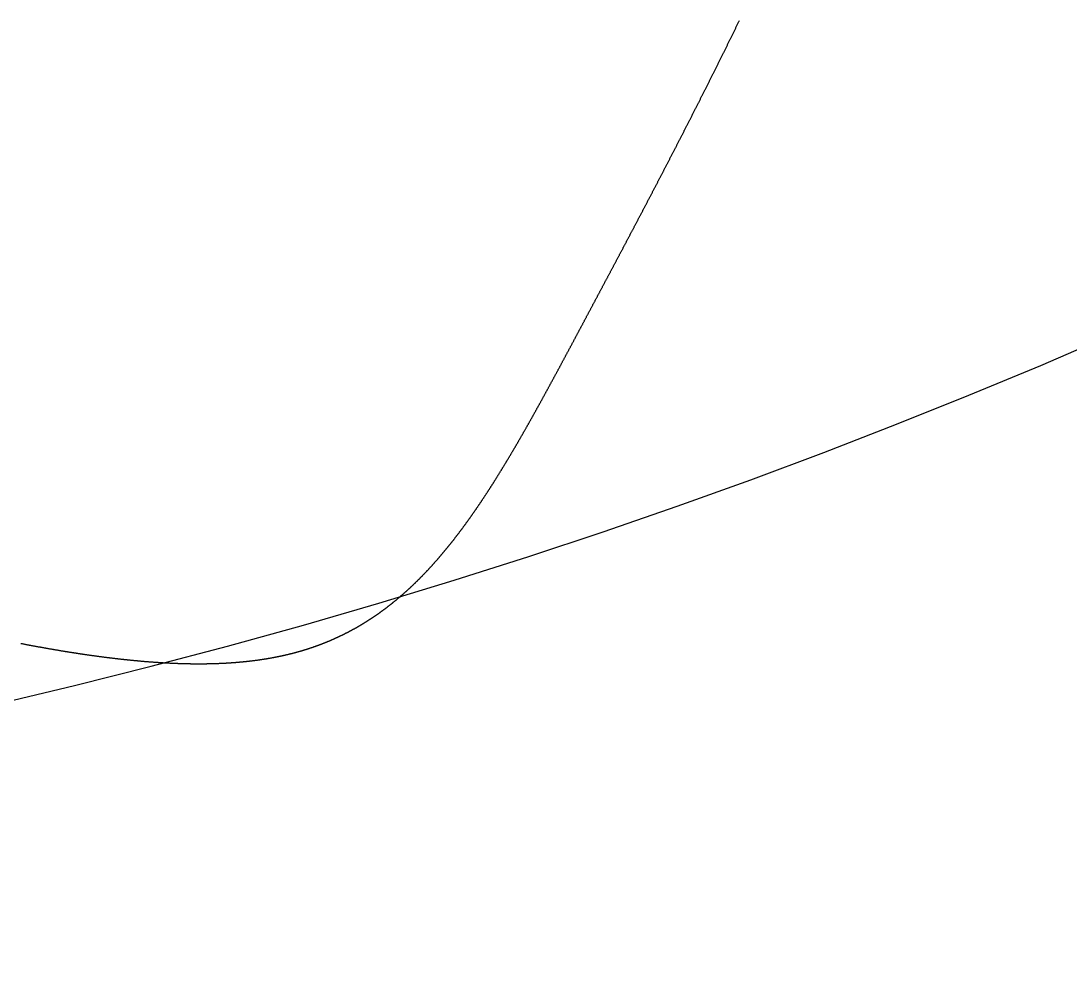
# Model space of a CAD drawing. Header units: millimetres. Extents: x 88 to 97873, y 32 to 55088.
# Drawn here: x 48782.164 to 48784.04, y 4950.647 to 4952.352 of the extents above; entities that cross this region are included whole.
import ezdxf

# ---------------------------------------------------------------- set-up
doc = ezdxf.new("R2010")
doc.units = ezdxf.units.MM
doc.header["$LTSCALE"] = 0.3

# ---------------------------------------------------------------- blocks, each defined once
blk = doc.blocks.new('FICHA_JACK5_FEMEA')
h = blk.add_hatch()
h.set_pattern_fill('ANSI35', color=256, scale=20, angle=43)
h.paths.add_polyline_path([(344.369, 0, 1), (-344.369, 0, 0.330565), (-99.716, -329.616), (-101.074, -328.278), (-102.307, -326.825), (-103.429, -325.305), (-104.47, -323.737), (-105.451, -322.136), (-106.384, -320.52), (-107.269, -318.925), (-108.104, -317.384), (-108.821, -316.043), (-110.225, -313.412), (-111.247, -311.489), (-112.233, -309.624), (-113.2, -307.781), (-114.15, -305.954), (-115.085, -304.134), (-116.009, -302.313), (-116.918, -300.494), (-117.817, -298.665), (-118.704, -296.829), (-119.576, -294.989), (-120.429, -293.148), (-121.262, -291.309), (-122.081, -289.455), (-122.881, -287.589), (-123.662, -285.713), (-124.419, -283.83), (-125.151, -281.94), (-125.852, -280.053), (-126.525, -278.158), (-127.169, -276.254), (-127.786, -274.336), (-128.37, -272.418), (-128.925, -270.494), (-129.452, -268.562), (-129.948, -266.636), (-130.415, -264.715), (-130.856, -262.797), (-131.278, -260.858), (-131.681, -258.895), (-132.063, -256.93), (-132.426, -254.961), (-132.77, -252.99), (-133.099, -251.015), (-133.412, -249.039), (-133.712, -247.062), (-133.998, -245.086), (-134.273, -243.113), (-134.536, -241.144), (-134.79, -239.182), (-135.033, -237.23), (-135.273, -235.25), (-135.515, -233.191), (-135.747, -231.132), (-135.971, -229.063), (-136.18, -227.021), (-136.376, -224.98), (-136.557, -222.947), (-136.721, -220.924), (-136.871, -218.883), (-137.003, -216.827), (-137.115, -214.759), (-137.204, -212.718), (-137.27, -210.706), (-137.312, -208.692), (-137.329, -206.678), (-137.318, -204.633), (-137.276, -202.56), (-137.2, -200.498), (-137.089, -198.449), (-136.94, -196.416), (-136.749, -194.369), (-136.511, -192.314), (-136.226, -190.286), (-135.887, -188.257), (-135.488, -186.234), (-135.033, -184.252), (-134.51, -182.284), (-133.913, -180.339), (-133.238, -178.421), (-132.466, -176.511), (-131.6, -174.647), (-130.634, -172.835), (-129.563, -171.09), (-128.395, -169.441), (-127.128, -167.876), (-125.769, -166.4), (-124.321, -165.009), (-122.809, -163.719), (-121.241, -162.523), (-119.598, -161.399), (-117.908, -160.361), (-116.178, -159.402), (-114.413, -158.517), (-112.618, -157.701), (-110.771, -156.938), (-108.902, -156.238), (-107.017, -155.594), (-105.119, -155.003), (-103.214, -154.461), (-101.273, -153.957), (-99.33, -153.496), (-97.389, -153.074), (-95.422, -152.683), (-93.461, -152.326), (-91.512, -152), (-89.542, -151.697), (-87.555, -151.417), (-85.584, -151.162), (-83.634, -150.929), (-81.672, -150.712), (-79.699, -150.511), (-77.717, -150.323), (-75.728, -150.148), (-73.767, -149.986), (-71.789, -149.833), (-69.776, -149.686), (-67.767, -149.547), (-65.755, -149.417), (-63.739, -149.294), (-61.72, -149.179), (-59.699, -149.071), (-57.675, -148.971), (-55.648, -148.877), (-53.618, -148.789), (-51.586, -148.708), (-49.551, -148.633), (-47.514, -148.564), (-45.475, -148.5), (-43.47, -148.443), (-41.5, -148.392), (-39.527, -148.345), (-37.554, -148.303), (-35.578, -148.265), (-33.601, -148.231), (-31.623, -148.2), (-29.643, -148.173), (-27.662, -148.149), (-25.68, -148.129), (-23.697, -148.111), (-21.713, -148.096), (-19.728, -148.083), (-17.743, -148.073), (-16.695, -148.068), (-16.621, -148.068), (-16.547, -148.068), (-16.474, -148.067), (-16.4, -148.067), (-16.326, -148.067), (-16.253, -148.066), (-16.179, -148.066), (-16.106, -148.066), (-16.032, -148.066), (-15.958, -148.065), (-15.885, -148.065), (-15.811, -148.065), (-15.737, -148.064), (-15.664, -148.064), (-15.59, -148.064), (-15.516, -148.064), (-15.443, -148.063), (-15.369, -148.063), (-15.296, -148.063), (-15.222, -148.062), (-15.148, -148.062), (-15.075, -148.062), (-15.001, -148.062), (-14.927, -148.061), (-14.854, -148.061), (-14.78, -148.061), (-14.706, -148.061), (-14.633, -148.06), (-14.559, -148.06), (-14.485, -148.06), (-14.412, -148.06), (-14.338, -148.059), (-14.264, -148.059), (-14.191, -148.059), (-14.117, -148.059), (-14.043, -148.059), (-13.97, -148.058), (-13.896, -148.058), (-13.822, -148.058), (-13.749, -148.058), (-13.675, -148.057), (-13.601, -148.057), (-13.528, -148.057), (-13.454, -148.057), (-13.38, -148.057), (-13.307, -148.056), (-13.233, -148.056), (-13.159, -148.056), (-13.086, -148.056), (-13.012, -148.056), (-12.938, -148.055), (-12.865, -148.055), (-12.791, -148.055), (-12.717, -148.055), (-12.644, -148.055), (-12.57, -148.054), (-12.496, -148.054), (-12.423, -148.054), (-12.349, -148.054), (-12.275, -148.054), (-12.202, -148.054), (-12.128, -148.053), (-12.054, -148.053), (-11.981, -148.053), (-11.907, -148.053), (-11.833, -148.053), (-11.76, -148.053), (-11.686, -148.052), (-11.612, -148.052), (-11.539, -148.052), (-11.465, -148.052), (-11.391, -148.052), (-11.317, -148.052), (-11.244, -148.051), (-11.17, -148.051), (-11.096, -148.051), (-11.023, -148.051), (-10.949, -148.051), (-10.875, -148.051), (-10.802, -148.051), (-10.728, -148.05), (-10.654, -148.05), (-10.581, -148.05), (-10.507, -148.05), (-10.433, -148.05), (-10.359, -148.05), (-10.286, -148.05), (-10.212, -148.05), (-10.138, -148.049), (-10.065, -148.049), (-9.991, -148.049), (-9.917, -148.049), (-9.844, -148.049), (-9.77, -148.049), (-9.696, -148.049), (-9.622, -148.049), (-9.549, -148.049), (-9.475, -148.048), (-9.401, -148.048), (-9.328, -148.048), (-9.254, -148.048), (-9.18, -148.048), (-9.106, -148.048), (-9.033, -148.048), (-8.959, -148.048), (-8.885, -148.048), (-8.812, -148.047), (-8.738, -148.047), (-8.664, -148.047), (-8.591, -148.047), (-8.517, -148.047), (-8.443, -148.047), (-8.369, -148.047), (-8.296, -148.047), (-8.222, -148.047), (-8.148, -148.047), (-8.075, -148.047), (-8.001, -148.046), (-7.927, -148.046), (-7.853, -148.046), (-7.78, -148.046), (-7.706, -148.046), (-7.632, -148.046), (-7.558, -148.046), (-7.485, -148.046), (-7.411, -148.046), (-7.337, -148.046), (-7.264, -148.046), (-7.19, -148.046), (-7.116, -148.046), (-7.042, -148.046), (-6.969, -148.045), (-6.895, -148.045), (-6.821, -148.045), (-6.748, -148.045), (-6.674, -148.045), (-6.6, -148.045), (-6.526, -148.045), (-6.453, -148.045), (-6.379, -148.045), (-6.305, -148.045), (-6.231, -148.045), (-6.158, -148.045), (-6.084, -148.045), (-6.01, -148.045), (-5.937, -148.045), (-5.863, -148.045), (-5.789, -148.045), (-5.715, -148.045), (-5.642, -148.045), (-5.568, -148.044), (-5.494, -148.044), (-5.42, -148.044), (-5.347, -148.044), (-5.273, -148.044), (-5.199, -148.044), (-5.125, -148.044), (-5.052, -148.044), (-4.978, -148.044), (-4.904, -148.044), (-4.83, -148.044), (-4.757, -148.044), (-4.683, -148.044), (-4.609, -148.044), (-4.536, -148.044), (-4.462, -148.044), (-4.388, -148.044), (-4.314, -148.044), (-4.241, -148.044), (-4.167, -148.044), (-4.093, -148.044), (-4.019, -148.044), (-3.946, -148.044), (-3.872, -148.044), (-3.798, -148.044), (-3.724, -148.044), (-3.651, -148.044), (-3.577, -148.044), (-3.503, -148.044), (-3.429, -148.044), (-3.356, -148.044), (-3.282, -148.044), (-3.208, -148.044), (-3.134, -148.044), (-3.061, -148.044), (-2.987, -148.043), (-2.913, -148.043), (-2.84, -148.043), (-2.766, -148.043), (-2.692, -148.043), (-2.618, -148.043), (-2.545, -148.043), (-2.471, -148.043), (-2.397, -148.043), (-2.323, -148.043), (-2.25, -148.043), (-2.176, -148.043), (-2.102, -148.043), (-2.028, -148.043), (-1.955, -148.043), (-1.881, -148.043), (-1.807, -148.043), (-1.733, -148.043), (-1.66, -148.043), (-1.586, -148.043), (-1.512, -148.043), (-1.438, -148.043), (-1.365, -148.043), (-1.291, -148.043), (-1.217, -148.043), (-1.143, -148.043), (-1.07, -148.043), (-0.996, -148.043), (-0.922, -148.043), (-0.848, -148.043), (-0.775, -148.043), (-0.701, -148.043), (-0.627, -148.043), (-0.553, -148.043), (-0.48, -148.043), (-0.406, -148.043), (-0.332, -148.043), (-0.258, -148.043), (-0.185, -148.043), (-0.111, -148.043), (-0.037, -148.043), (0.037, -148.043), (0.11, -148.043), (0.184, -148.043), (0.258, -148.043), (0.332, -148.043), (0.405, -148.043), (0.479, -148.043), (0.553, -148.043), (0.627, -148.043), (0.7, -148.043), (0.774, -148.043), (0.848, -148.043), (0.922, -148.043), (0.995, -148.043), (1.069, -148.043), (1.143, -148.043), (1.217, -148.043), (1.29, -148.043), (1.364, -148.043), (1.438, -148.043), (1.512, -148.043), (1.585, -148.043), (1.659, -148.043), (1.733, -148.043), (1.807, -148.043), (1.88, -148.043), (1.954, -148.043), (2.028, -148.043), (2.102, -148.043), (2.175, -148.043), (2.249, -148.043), (2.323, -148.043), (2.397, -148.043), (2.47, -148.043), (2.544, -148.043), (2.618, -148.043), (2.692, -148.043), (2.765, -148.043), (2.839, -148.043), (2.913, -148.043), (2.987, -148.043), (3.06, -148.043), (3.134, -148.043), (3.208, -148.043), (3.282, -148.043), (3.355, -148.043), (3.429, -148.043), (3.503, -148.043), (3.577, -148.043), (3.65, -148.043), (3.724, -148.043), (3.798, -148.043), (3.872, -148.043), (3.945, -148.043), (4.019, -148.043), (4.093, -148.043), (4.167, -148.043), (4.24, -148.043), (4.314, -148.043), (4.388, -148.043), (4.462, -148.043), (4.535, -148.043), (4.609, -148.043), (4.683, -148.043), (4.757, -148.043), (4.83, -148.043), (4.904, -148.043), (4.978, -148.043), (5.052, -148.044), (5.125, -148.044), (5.199, -148.044), (5.273, -148.044), (5.346, -148.044), (5.42, -148.044), (5.494, -148.044), (5.568, -148.044), (5.641, -148.044), (5.715, -148.044), (5.789, -148.044), (5.863, -148.044), (5.936, -148.044), (6.01, -148.044), (6.084, -148.044), (6.158, -148.044), (6.231, -148.044), (6.305, -148.044), (6.379, -148.044), (6.453, -148.044), (6.526, -148.044), (6.6, -148.044), (6.674, -148.044), (6.748, -148.044), (6.821, -148.044), (6.895, -148.044), (6.969, -148.044), (7.042, -148.044), (7.116, -148.044), (7.19, -148.044), (7.264, -148.044), (7.337, -148.044), (7.411, -148.044), (7.485, -148.044), (7.559, -148.044), (7.632, -148.045), (7.706, -148.045), (7.78, -148.045), (7.854, -148.045), (7.927, -148.045), (8.001, -148.045), (8.075, -148.045), (8.148, -148.045), (8.222, -148.045), (8.296, -148.045), (8.37, -148.045), (8.443, -148.045), (8.517, -148.045), (8.591, -148.045), (8.665, -148.045), (8.738, -148.045), (8.812, -148.045), (8.886, -148.045), (8.959, -148.045), (9.033, -148.046), (9.107, -148.046), (9.181, -148.046), (9.254, -148.046), (9.328, -148.046), (9.402, -148.046), (9.476, -148.046), (9.549, -148.046), (9.623, -148.046), (9.697, -148.046), (9.77, -148.046), (9.844, -148.046), (9.918, -148.046), (9.992, -148.046), (10.065, -148.047), (10.139, -148.047), (10.213, -148.047), (10.286, -148.047), (10.36, -148.047), (10.434, -148.047), (10.508, -148.047), (10.581, -148.047), (10.655, -148.047), (10.729, -148.047), (10.802, -148.047), (10.876, -148.048), (10.95, -148.048), (11.024, -148.048), (11.097, -148.048), (11.171, -148.048), (11.245, -148.048), (11.318, -148.048), (11.392, -148.048), (11.466, -148.048), (11.54, -148.049), (11.613, -148.049), (11.687, -148.049), (11.761, -148.049), (11.834, -148.049), (11.908, -148.049), (11.982, -148.049), (12.055, -148.049), (12.129, -148.049), (12.203, -148.05), (12.277, -148.05), (12.35, -148.05), (12.424, -148.05), (12.498, -148.05), (12.571, -148.05), (12.645, -148.05), (12.719, -148.05), (12.792, -148.051), (12.866, -148.051), (12.94, -148.051), (13.013, -148.051), (13.087, -148.051), (13.161, -148.051), (13.235, -148.051), (13.308, -148.052), (13.382, -148.052), (13.456, -148.052), (13.529, -148.052), (13.603, -148.052), (13.677, -148.052), (13.75, -148.053), (13.824, -148.053), (13.898, -148.053), (13.971, -148.053), (14.045, -148.053), (14.119, -148.053), (14.192, -148.054), (14.266, -148.054), (14.34, -148.054), (14.414, -148.054), (14.487, -148.054), (14.561, -148.054), (14.635, -148.055), (14.708, -148.055), (14.782, -148.055), (14.856, -148.055), (14.929, -148.055), (15.003, -148.056), (15.077, -148.056), (15.15, -148.056), (15.224, -148.056), (15.298, -148.056), (15.371, -148.057), (15.445, -148.057), (15.519, -148.057), (15.592, -148.057), (15.666, -148.057), (15.74, -148.058), (15.813, -148.058), (15.887, -148.058), (15.961, -148.058), (16.034, -148.059), (16.108, -148.059), (16.182, -148.059), (16.255, -148.059), (16.329, -148.059), (16.403, -148.06), (16.476, -148.06), (16.55, -148.06), (16.623, -148.06), (16.697, -148.061), (16.771, -148.061), (16.844, -148.061), (16.918, -148.061), (16.992, -148.062), (17.065, -148.062), (17.139, -148.062), (17.213, -148.062), (17.286, -148.063), (17.36, -148.063), (17.434, -148.063), (17.507, -148.064), (17.581, -148.064), (17.654, -148.064), (17.728, -148.064), (17.802, -148.065), (18.889, -148.069), (20.948, -148.079), (23.007, -148.091), (25.064, -148.106), (27.121, -148.124), (29.177, -148.144), (31.231, -148.168), (33.285, -148.195), (35.336, -148.227), (37.387, -148.262), (39.435, -148.301), (41.482, -148.345), (43.527, -148.393), (45.571, -148.446), (47.612, -148.505), (49.651, -148.569), (51.688, -148.638), (53.722, -148.714), (55.754, -148.795), (57.783, -148.883), (59.81, -148.978), (61.834, -149.079), (63.856, -149.187), (65.874, -149.303), (67.889, -149.426), (69.901, -149.557), (71.91, -149.696), (73.963, -149.847), (76.047, -150.009), (78.112, -150.181), (80.17, -150.366), (82.221, -150.563), (84.261, -150.776), (86.289, -151.006), (88.303, -151.254), (90.337, -151.526), (92.385, -151.825), (94.413, -152.148), (96.419, -152.498), (98.433, -152.881), (100.452, -153.302), (102.439, -153.756), (104.427, -154.253), (106.408, -154.797), (108.381, -155.392), (110.339, -156.041), (112.249, -156.739), (114.139, -157.499), (116.001, -158.327), (117.832, -159.225), (119.624, -160.201), (121.373, -161.26), (123.071, -162.407), (124.691, -163.631), (126.229, -164.934), (127.682, -166.32), (129.046, -167.792), (130.318, -169.351), (131.475, -170.974), (132.524, -172.662), (133.473, -174.413), (134.326, -176.214), (135.089, -178.057), (135.769, -179.933), (136.37, -181.838), (136.9, -183.763), (137.363, -185.704), (137.765, -187.653), (138.109, -189.607), (138.401, -191.559), (138.649, -193.538), (138.855, -195.541), (139.017, -197.533), (139.141, -199.506), (139.231, -201.494), (139.289, -203.492), (139.317, -205.499), (139.316, -207.511), (139.289, -209.526), (139.237, -211.539), (139.161, -213.55), (139.065, -215.554), (138.949, -217.549), (138.816, -219.532), (138.667, -221.5), (138.501, -223.483), (138.32, -225.478), (138.128, -227.447), (137.924, -229.418), (137.71, -231.388), (137.49, -233.318), (137.256, -235.312), (137.01, -237.349), (136.755, -239.384), (136.494, -241.397), (136.222, -243.414), (135.94, -245.433), (135.644, -247.452), (135.336, -249.469), (135.013, -251.483), (134.675, -253.494), (134.319, -255.499), (133.945, -257.5), (133.551, -259.496), (133.134, -261.488), (132.694, -263.477), (132.232, -265.443), (131.748, -267.391), (131.234, -269.343), (130.692, -271.283), (130.122, -273.215), (129.521, -275.144), (128.893, -277.055), (128.237, -278.955), (127.56, -280.825), (126.859, -282.678), (126.132, -284.528), (125.382, -286.371), (124.61, -288.207), (123.819, -290.031), (123.013, -291.844), (122.193, -293.642), (121.362, -295.425), (120.514, -297.206), (119.652, -298.984), (118.778, -300.756), (117.895, -302.52), (117.006, -304.271), (116.113, -306.006), (115.222, -307.721), (114.328, -309.427), (113.444, -311.101), (112.596, -312.697), (112.122, -313.587), (112.106, -313.617), (112.09, -313.647), (112.074, -313.676), (111.13, -315.449), (109.98, -317.599), (108.914, -319.556), (107.844, -321.451), (106.742, -323.294), (105.58, -325.079), (104.332, -326.787), (102.98, -328.375), (102.617, -328.724, 0.328122)])
blk.add_lwpolyline([(-79.036, -332.298), (-79.068, -332.304), (-79.101, -332.311), (-79.133, -332.317), (-79.166, -332.323), (-79.198, -332.329), (-79.231, -332.335), (-79.263, -332.342), (-79.296, -332.348), (-79.328, -332.354), (-79.361, -332.36), (-79.393, -332.366), (-79.425, -332.372), (-79.458, -332.378), (-79.49, -332.384), (-79.522, -332.39), (-79.555, -332.397), (-79.587, -332.403), (-79.619, -332.409), (-79.652, -332.415), (-79.684, -332.421), (-79.716, -332.427), (-79.748, -332.432), (-79.781, -332.438), (-79.813, -332.444), (-79.845, -332.45), (-79.877, -332.456), (-79.909, -332.462), (-79.941, -332.468), (-79.973, -332.474), (-80.006, -332.48), (-80.038, -332.485), (-80.07, -332.491), (-80.102, -332.497), (-80.134, -332.503), (-80.166, -332.508), (-80.198, -332.514), (-80.23, -332.52), (-80.262, -332.526), (-80.294, -332.531), (-80.326, -332.537), (-80.358, -332.543), (-80.389, -332.548), (-80.421, -332.554), (-80.453, -332.56), (-80.485, -332.565), (-80.517, -332.571), (-80.549, -332.576), (-80.581, -332.582), (-80.612, -332.587), (-80.644, -332.593), (-80.676, -332.598), (-80.708, -332.604), (-80.739, -332.609), (-80.771, -332.615), (-80.803, -332.62), (-80.834, -332.626), (-80.866, -332.631), (-80.898, -332.636), (-80.929, -332.642), (-80.961, -332.647), (-80.992, -332.652), (-81.024, -332.658), (-81.056, -332.663), (-81.087, -332.668), (-81.119, -332.674), (-81.15, -332.679), (-81.182, -332.684), (-81.213, -332.689), (-81.245, -332.694), (-81.276, -332.7), (-81.307, -332.705), (-81.339, -332.71), (-81.37, -332.715), (-81.402, -332.72), (-81.433, -332.725), (-81.464, -332.73), (-81.496, -332.736), (-81.527, -332.741), (-81.558, -332.746), (-81.589, -332.751), (-81.621, -332.756), (-81.652, -332.761), (-81.683, -332.766), (-81.714, -332.77), (-81.745, -332.775), (-81.777, -332.78), (-81.808, -332.785), (-81.839, -332.79), (-81.87, -332.795), (-81.901, -332.8), (-81.932, -332.805), (-81.963, -332.809), (-81.994, -332.814), (-82.025, -332.819), (-82.056, -332.824), (-82.087, -332.829), (-82.118, -332.833), (-82.149, -332.838), (-82.18, -332.843), (-82.211, -332.847), (-82.242, -332.852), (-82.273, -332.857), (-82.304, -332.861), (-82.335, -332.866), (-82.365, -332.87), (-82.396, -332.875), (-82.427, -332.879), (-82.458, -332.884), (-82.489, -332.889), (-82.519, -332.893), (-82.55, -332.897), (-82.581, -332.902), (-82.611, -332.906), (-82.642, -332.911), (-82.673, -332.915), (-82.703, -332.92), (-82.734, -332.924), (-82.765, -332.928), (-82.795, -332.933), (-82.826, -332.937), (-82.856, -332.941), (-82.887, -332.945), (-82.917, -332.95), (-82.948, -332.954), (-82.978, -332.958), (-83.009, -332.962), (-83.039, -332.967), (-83.07, -332.971), (-83.1, -332.975), (-83.13, -332.979), (-83.161, -332.983), (-83.191, -332.987), (-83.221, -332.991), (-83.252, -332.995), (-83.282, -332.999), (-83.312, -333.003), (-83.343, -333.007), (-83.373, -333.011), (-83.403, -333.015), (-83.433, -333.019), (-83.464, -333.023), (-83.494, -333.027), (-83.524, -333.031), (-83.554, -333.035), (-83.584, -333.039), (-83.614, -333.042), (-83.644, -333.046), (-83.674, -333.05), (-83.704, -333.054), (-83.734, -333.058), (-83.764, -333.061), (-83.794, -333.065), (-83.824, -333.069), (-83.854, -333.072), (-83.884, -333.076), (-83.914, -333.08), (-83.944, -333.083), (-83.974, -333.087), (-84.004, -333.09), (-84.034, -333.094), (-84.064, -333.098), (-84.093, -333.101), (-84.123, -333.105), (-84.153, -333.108), (-84.183, -333.112), (-84.212, -333.115), (-84.242, -333.118), (-84.272, -333.122), (-84.302, -333.125), (-84.331, -333.129), (-84.361, -333.132), (-84.39, -333.135), (-84.42, -333.139), (-84.45, -333.142), (-84.479, -333.145), (-84.509, -333.148), (-84.538, -333.152), (-84.568, -333.155), (-84.597, -333.158), (-84.627, -333.161), (-84.656, -333.164), (-84.686, -333.167), (-84.715, -333.17), (-84.745, -333.174), (-84.774, -333.177), (-84.803, -333.18), (-84.833, -333.183), (-84.862, -333.186), (-84.891, -333.189), (-84.921, -333.192), (-84.95, -333.195), (-84.979, -333.197), (-85.008, -333.2), (-85.038, -333.203), (-85.067, -333.206), (-85.096, -333.209), (-85.125, -333.212), (-85.154, -333.215), (-85.183, -333.217), (-85.212, -333.22), (-85.241, -333.223), (-85.271, -333.226), (-85.3, -333.228), (-85.329, -333.231), (-85.358, -333.234), (-85.387, -333.236), (-85.416, -333.239), (-85.445, -333.241), (-85.473, -333.244), (-85.502, -333.247), (-85.531, -333.249), (-85.56, -333.252), (-85.589, -333.254), (-85.618, -333.257), (-85.647, -333.259), (-85.675, -333.261), (-85.704, -333.264), (-85.733, -333.266), (-85.762, -333.269), (-85.79, -333.271), (-85.819, -333.273), (-85.848, -333.276), (-85.876, -333.278), (-85.905, -333.28), (-85.934, -333.282), (-85.962, -333.284), (-85.991, -333.287), (-86.019, -333.289), (-86.048, -333.291), (-86.077, -333.293), (-86.105, -333.295), (-86.134, -333.297), (-86.162, -333.299), (-86.19, -333.301), (-86.219, -333.303), (-86.247, -333.305), (-86.276, -333.307), (-86.304, -333.309), (-86.332, -333.311), (-86.361, -333.313), (-86.389, -333.315), (-86.417, -333.317), (-86.446, -333.319), (-86.474, -333.321), (-86.502, -333.322), (-86.53, -333.324), (-86.558, -333.326), (-86.587, -333.328), (-86.615, -333.329), (-86.643, -333.331), (-86.671, -333.333), (-86.699, -333.334), (-86.727, -333.336), (-86.755, -333.338), (-86.783, -333.339), (-86.811, -333.341), (-86.839, -333.342), (-86.867, -333.344), (-86.895, -333.345), (-86.923, -333.347), (-86.951, -333.348), (-86.979, -333.35), (-87.007, -333.351), (-87.035, -333.352), (-87.063, -333.354), (-87.09, -333.355), (-87.118, -333.356), (-87.146, -333.358), (-87.174, -333.359), (-87.201, -333.36), (-87.229, -333.361), (-87.257, -333.363), (-87.284, -333.364), (-87.312, -333.365), (-87.34, -333.366), (-87.367, -333.367), (-87.395, -333.368), (-87.423, -333.369), (-87.45, -333.37), (-87.478, -333.371), (-87.505, -333.372), (-87.533, -333.373), (-87.56, -333.374), (-87.588, -333.375), (-87.615, -333.376), (-87.642, -333.377), (-87.67, -333.378), (-87.697, -333.379), (-87.725, -333.38), (-87.752, -333.38), (-87.779, -333.381), (-87.806, -333.382), (-87.834, -333.383), (-87.861, -333.383), (-87.888, -333.384), (-87.915, -333.385), (-87.943, -333.385), (-87.97, -333.386), (-87.997, -333.386), (-88.024, -333.387), (-88.051, -333.387), (-88.078, -333.388), (-88.105, -333.388), (-88.132, -333.389), (-88.159, -333.389), (-88.186, -333.39), (-88.213, -333.39), (-88.24, -333.39), (-88.267, -333.391), (-88.294, -333.391), (-88.321, -333.391), (-88.348, -333.392), (-88.375, -333.392), (-88.402, -333.392), (-88.428, -333.392), (-88.455, -333.393), (-88.482, -333.393), (-88.509, -333.393), (-88.535, -333.393), (-88.562, -333.393), (-88.589, -333.393), (-88.616, -333.393), (-88.642, -333.393), (-88.669, -333.393), (-88.695, -333.393), (-88.722, -333.393), (-88.749, -333.393), (-88.775, -333.393), (-88.802, -333.393), (-88.828, -333.392), (-88.855, -333.392), (-88.881, -333.392), (-88.908, -333.392), (-88.934, -333.391), (-88.96, -333.391), (-88.987, -333.391), (-89.013, -333.39), (-89.039, -333.39), (-89.066, -333.39), (-89.092, -333.389), (-89.118, -333.389), (-89.145, -333.388), (-89.171, -333.388), (-89.197, -333.387), (-89.223, -333.387), (-89.249, -333.386), (-89.275, -333.386), (-89.302, -333.385), (-89.328, -333.384), (-89.354, -333.384), (-89.38, -333.383), (-89.406, -333.382), (-89.432, -333.382), (-89.458, -333.381), (-89.484, -333.38), (-89.51, -333.379), (-89.536, -333.378), (-89.562, -333.378), (-89.588, -333.377), (-89.613, -333.376), (-89.639, -333.375), (-89.665, -333.374), (-89.691, -333.373), (-89.717, -333.372), (-89.742, -333.371), (-89.768, -333.37), (-89.794, -333.369), (-89.82, -333.368), (-89.845, -333.366), (-89.871, -333.365), (-89.896, -333.364), (-89.922, -333.363), (-89.948, -333.362), (-89.973, -333.36), (-89.999, -333.359), (-90.024, -333.358), (-90.05, -333.356), (-90.075, -333.355), (-90.101, -333.354), (-90.126, -333.352), (-90.152, -333.351), (-90.177, -333.349), (-90.202, -333.348), (-90.228, -333.346), (-90.253, -333.345), (-90.278, -333.343), (-90.304, -333.341), (-90.329, -333.34), (-90.354, -333.338), (-90.379, -333.336), (-90.404, -333.335), (-90.43, -333.333), (-90.455, -333.331), (-90.48, -333.329), (-90.505, -333.328), (-90.53, -333.326), (-90.555, -333.324), (-90.58, -333.322), (-90.605, -333.32), (-90.63, -333.318), (-90.655, -333.316), (-90.68, -333.314), (-90.705, -333.312), (-90.73, -333.31), (-90.755, -333.308), (-90.78, -333.306), (-90.804, -333.304), (-90.829, -333.302), (-90.854, -333.299), (-90.879, -333.297), (-90.904, -333.295), (-90.928, -333.293), (-90.953, -333.29), (-90.978, -333.288), (-91.002, -333.286), (-91.027, -333.283), (-91.052, -333.281), (-91.076, -333.278), (-91.101, -333.276), (-91.125, -333.274), (-91.15, -333.271), (-91.174, -333.268), (-91.199, -333.266), (-91.223, -333.263), (-91.248, -333.261), (-91.272, -333.258), (-91.297, -333.255), (-91.321, -333.253), (-91.345, -333.25), (-91.37, -333.247), (-91.394, -333.244), (-91.418, -333.242), (-91.442, -333.239), (-91.467, -333.236), (-91.491, -333.233), (-91.515, -333.23), (-91.539, -333.227), (-91.563, -333.224), (-91.587, -333.221), (-91.612, -333.218), (-91.636, -333.215), (-91.66, -333.212), (-91.684, -333.209), (-91.708, -333.206), (-91.732, -333.202), (-91.756, -333.199), (-91.78, -333.196), (-91.803, -333.193), (-91.827, -333.189), (-91.851, -333.186), (-91.875, -333.183), (-91.899, -333.179), (-91.923, -333.176), (-91.946, -333.173), (-91.97, -333.169), (-91.994, -333.166), (-92.018, -333.162), (-92.041, -333.159), (-92.065, -333.155), (-92.089, -333.151), (-92.112, -333.148), (-92.136, -333.144), (-92.159, -333.141), (-92.183, -333.137), (-92.206, -333.133), (-92.23, -333.129), (-92.253, -333.126), (-92.277, -333.122), (-92.3, -333.118), (-92.324, -333.114), (-92.347, -333.11), (-92.37, -333.106), (-92.394, -333.102), (-92.417, -333.098), (-92.44, -333.094), (-92.464, -333.09), (-92.487, -333.086), (-92.51, -333.082), (-92.533, -333.078), (-92.557, -333.074), (-92.58, -333.069), (-92.603, -333.065), (-92.626, -333.061), (-92.649, -333.057), (-92.672, -333.052), (-92.695, -333.048), (-92.718, -333.044), (-92.741, -333.039), (-92.764, -333.035), (-92.787, -333.03), (-92.81, -333.026), (-92.833, -333.021), (-92.856, -333.017), (-92.878, -333.012), (-92.901, -333.008), (-92.924, -333.003), (-92.947, -332.998), (-92.97, -332.994), (-92.992, -332.989), (-93.015, -332.984), (-93.038, -332.979), (-93.06, -332.975), (-93.083, -332.97), (-93.106, -332.965), (-93.128, -332.96), (-93.151, -332.955), (-93.173, -332.95), (-93.196, -332.945), (-93.218, -332.94), (-93.241, -332.935), (-93.263, -332.93), (-93.286, -332.925), (-93.308, -332.92), (-93.33, -332.915), (-93.353, -332.909), (-93.375, -332.904), (-93.397, -332.899), (-93.42, -332.894), (-93.442, -332.888), (-93.464, -332.883), (-93.486, -332.878), (-93.508, -332.872), (-93.531, -332.867), (-93.553, -332.861), (-93.575, -332.856), (-93.597, -332.85), (-93.619, -332.845), (-93.641, -332.839), (-93.663, -332.834), (-93.685, -332.828), (-93.707, -332.822), (-93.729, -332.817), (-93.751, -332.811), (-93.773, -332.805), (-93.795, -332.799), (-93.817, -332.794), (-93.838, -332.788), (-93.86, -332.782), (-93.882, -332.776), (-93.904, -332.77), (-93.926, -332.764), (-93.947, -332.758), (-93.969, -332.752), (-93.991, -332.746), (-94.012, -332.74), (-94.034, -332.734), (-94.055, -332.728), (-94.077, -332.722), (-94.099, -332.715), (-94.12, -332.709), (-94.142, -332.703), (-94.163, -332.697), (-94.185, -332.69), (-94.206, -332.684), (-94.228, -332.678), (-94.249, -332.671), (-94.27, -332.665), (-94.292, -332.658), (-94.313, -332.652), (-94.334, -332.645), (-94.356, -332.639), (-94.377, -332.632), (-94.398, -332.626), (-94.419, -332.619), (-94.441, -332.612), (-94.462, -332.606), (-94.483, -332.599), (-94.504, -332.592), (-94.525, -332.585), (-94.546, -332.579), (-94.567, -332.572), (-94.588, -332.565), (-94.609, -332.558), (-94.63, -332.551), (-94.651, -332.544), (-94.672, -332.537), (-94.693, -332.53), (-94.714, -332.523), (-94.735, -332.516), (-94.756, -332.509), (-94.777, -332.502), (-94.798, -332.495), (-94.819, -332.487), (-94.839, -332.48), (-94.86, -332.473), (-94.881, -332.466), (-94.902, -332.458), (-94.922, -332.451), (-94.943, -332.444), (-94.964, -332.436), (-94.984, -332.429), (-95.005, -332.422), (-95.026, -332.414), (-95.046, -332.407), (-95.067, -332.399), (-95.087, -332.392), (-95.108, -332.384), (-95.128, -332.376), (-95.149, -332.369), (-95.169, -332.361), (-95.19, -332.353), (-95.21, -332.346), (-95.231, -332.338), (-95.251, -332.33), (-95.271, -332.322), (-95.292, -332.314), (-95.312, -332.307), (-95.332, -332.299), (-95.352, -332.291), (-95.373, -332.283), (-95.393, -332.275), (-95.413, -332.267), (-95.433, -332.259), (-95.454, -332.251), (-95.474, -332.243), (-95.494, -332.234), (-95.514, -332.226), (-95.534, -332.218), (-95.554, -332.21), (-95.574, -332.202), (-95.594, -332.193), (-95.614, -332.185), (-95.634, -332.177), (-95.654, -332.168), (-95.674, -332.16), (-95.694, -332.152), (-95.714, -332.143), (-95.734, -332.135), (-95.754, -332.126), (-95.774, -332.118), (-95.793, -332.109), (-95.813, -332.101), (-95.833, -332.092), (-95.853, -332.083), (-95.873, -332.075), (-95.892, -332.066), (-95.912, -332.057), (-95.932, -332.049), (-95.951, -332.04), (-95.971, -332.031), (-95.991, -332.022), (-96.01, -332.013), (-96.03, -332.004), (-96.049, -331.996), (-96.069, -331.987), (-96.088, -331.978), (-96.108, -331.969), (-96.128, -331.96), (-96.147, -331.951), (-96.166, -331.941), (-96.186, -331.932), (-96.205, -331.923), (-96.225, -331.914), (-96.244, -331.905), (-96.263, -331.896), (-96.283, -331.886), (-96.302, -331.877), (-96.321, -331.868), (-96.341, -331.858), (-96.36, -331.849), (-96.379, -331.84), (-96.399, -331.83), (-96.418, -331.821), (-96.437, -331.811), (-96.456, -331.802), (-96.475, -331.792), (-96.494, -331.783), (-96.514, -331.773), (-96.533, -331.764), (-96.552, -331.754), (-96.571, -331.744), (-96.59, -331.735), (-96.609, -331.725), (-96.628, -331.715), (-96.647, -331.705), (-96.666, -331.695), (-96.685, -331.686), (-96.704, -331.676), (-96.723, -331.666), (-96.742, -331.656), (-96.76, -331.646), (-96.779, -331.636), (-96.798, -331.626), (-96.817, -331.616), (-96.836, -331.606), (-96.855, -331.596), (-96.873, -331.586), (-96.892, -331.576), (-96.911, -331.565), (-96.93, -331.555), (-96.948, -331.545), (-96.967, -331.535), (-96.986, -331.525), (-97.004, -331.514), (-97.023, -331.504), (-97.042, -331.494), (-97.06, -331.483), (-97.079, -331.473), (-97.097, -331.462), (-97.116, -331.452), (-97.134, -331.441), (-97.153, -331.431), (-97.171, -331.42), (-97.19, -331.41), (-97.208, -331.399), (-97.227, -331.388), (-97.245, -331.378), (-97.264, -331.367), (-97.282, -331.356), (-97.3, -331.346), (-97.319, -331.335), (-97.337, -331.324), (-97.355, -331.313), (-97.374, -331.302), (-97.392, -331.292), (-97.41, -331.281), (-97.429, -331.27), (-97.447, -331.259), (-97.465, -331.248), (-97.483, -331.237), (-97.501, -331.226), (-97.52, -331.215), (-97.538, -331.204), (-97.556, -331.192), (-97.574, -331.181), (-97.592, -331.17), (-97.61, -331.159), (-97.628, -331.148), (-97.646, -331.136), (-97.664, -331.125), (-97.682, -331.114), (-97.7, -331.102), (-97.718, -331.091), (-97.736, -331.08), (-97.754, -331.068), (-97.772, -331.057), (-97.79, -331.045), (-97.808, -331.034), (-97.826, -331.022), (-97.844, -331.011), (-97.862, -330.999), (-97.88, -330.988), (-97.897, -330.976), (-97.915, -330.964), (-97.933, -330.953), (-97.951, -330.941), (-97.968, -330.929), (-97.986, -330.917), (-98.004, -330.906), (-98.022, -330.894), (-98.039, -330.882), (-98.057, -330.87), (-98.075, -330.858), (-98.092, -330.846), (-98.11, -330.834), (-98.128, -330.822), (-98.145, -330.81), (-98.163, -330.798), (-98.18, -330.786), (-98.198, -330.774), (-98.216, -330.762), (-98.233, -330.75), (-98.251, -330.738), (-98.268, -330.725), (-98.286, -330.713), (-98.303, -330.701), (-98.32, -330.689), (-98.338, -330.676), (-98.355, -330.664), (-98.373, -330.652), (-98.39, -330.639), (-98.408, -330.627), (-98.425, -330.615), (-98.442, -330.602), (-98.46, -330.59), (-98.477, -330.577), (-98.494, -330.565), (-98.511, -330.552), (-98.529, -330.539), (-98.546, -330.527), (-98.563, -330.514), (-98.58, -330.501), (-98.598, -330.489), (-98.615, -330.476), (-98.632, -330.463), (-98.649, -330.45), (-98.666, -330.438), (-98.683, -330.425), (-98.701, -330.412), (-98.718, -330.399), (-98.735, -330.386), (-98.752, -330.373), (-98.769, -330.36), (-98.786, -330.347), (-98.803, -330.334), (-98.82, -330.321), (-98.837, -330.308), (-98.854, -330.295), (-98.871, -330.282), (-98.888, -330.269), (-98.905, -330.256), (-98.922, -330.242), (-98.939, -330.229), (-98.956, -330.216), (-98.973, -330.203), (-98.99, -330.189), (-99.006, -330.176), (-99.023, -330.163), (-99.04, -330.149), (-99.057, -330.136), (-99.074, -330.122), (-99.091, -330.109), (-99.107, -330.096), (-99.124, -330.082), (-99.141, -330.068), (-99.158, -330.055), (-99.174, -330.041), (-99.191, -330.028), (-99.208, -330.014), (-99.224, -330), (-99.241, -329.987), (-99.258, -329.973), (-99.274, -329.959), (-99.291, -329.945), (-99.308, -329.932), (-99.324, -329.918), (-99.341, -329.904), (-99.358, -329.89), (-99.374, -329.876), (-99.391, -329.862), (-99.407, -329.848), (-99.424, -329.834), (-99.44, -329.82), (-99.457, -329.806), (-99.473, -329.792), (-99.49, -329.778), (-99.506, -329.764), (-99.523, -329.75), (-99.539, -329.736), (-99.556, -329.722), (-99.572, -329.707), (-99.588, -329.693), (-99.605, -329.679), (-99.621, -329.665), (-99.637, -329.65), (-99.654, -329.636), (-99.67, -329.622), (-99.686, -329.607), (-99.703, -329.593), (-99.719, -329.578), (-99.735, -329.564), (-99.752, -329.549), (-99.768, -329.535), (-99.784, -329.52), (-99.8, -329.506), (-99.817, -329.491), (-99.833, -329.477), (-99.849, -329.462), (-99.865, -329.447), (-99.881, -329.432), (-99.898, -329.418), (-99.914, -329.403), (-99.93, -329.388), (-99.946, -329.373), (-99.962, -329.359), (-99.978, -329.344), (-99.994, -329.329), (-100.01, -329.314), (-100.027, -329.299), (-100.043, -329.284), (-100.059, -329.269), (-100.075, -329.254), (-100.091, -329.239), (-100.107, -329.224), (-100.123, -329.209), (-100.139, -329.194), (-100.155, -329.179), (-100.171, -329.164), (-100.187, -329.148), (-100.203, -329.133), (-100.218, -329.118), (-100.234, -329.103), (-100.25, -329.087), (-100.266, -329.072), (-100.282, -329.057), (-100.298, -329.041), (-100.314, -329.026), (-100.33, -329.011), (-100.346, -328.995), (-100.361, -328.98), (-100.377, -328.964), (-100.393, -328.949), (-100.409, -328.933), (-100.425, -328.918), (-100.44, -328.902), (-100.456, -328.887), (-100.472, -328.871), (-100.488, -328.855), (-100.503, -328.84), (-100.519, -328.824), (-100.535, -328.808), (-100.55, -328.792), (-100.566, -328.777), (-100.582, -328.761), (-100.597, -328.745), (-100.613, -328.729), (-100.629, -328.713), (-100.644, -328.697), (-100.66, -328.681), (-100.676, -328.665), (-100.691, -328.649), (-100.707, -328.633), (-100.722, -328.617), (-100.738, -328.601), (-100.754, -328.585), (-100.769, -328.569), (-100.785, -328.553), (-100.8, -328.537), (-100.816, -328.521), (-100.831, -328.505), (-100.847, -328.488), (-100.862, -328.472), (-100.878, -328.456), (-100.893, -328.439), (-100.909, -328.423), (-100.924, -328.407), (-100.94, -328.39), (-100.955, -328.374), (-100.97, -328.358), (-100.986, -328.341), (-101.001, -328.325), (-101.017, -328.308), (-101.032, -328.292), (-101.047, -328.275), (-101.063, -328.259), (-101.078, -328.242), (-101.093, -328.225), (-101.109, -328.209), (-101.124, -328.192), (-101.139, -328.175), (-101.155, -328.159), (-101.17, -328.142), (-101.185, -328.125), (-101.201, -328.108), (-101.216, -328.091), (-101.231, -328.075), (-101.246, -328.058), (-101.262, -328.041), (-101.277, -328.024), (-101.292, -328.007), (-101.307, -327.99), (-101.322, -327.973), (-101.338, -327.956), (-101.353, -327.939), (-101.368, -327.922), (-101.383, -327.905), (-101.398, -327.888), (-101.413, -327.871), (-101.429, -327.853), (-101.444, -327.836), (-101.459, -327.819), (-101.474, -327.802), (-101.489, -327.785), (-101.504, -327.767), (-101.519, -327.75), (-101.534, -327.733), (-101.549, -327.715), (-101.564, -327.698), (-101.579, -327.681), (-101.595, -327.663), (-101.61, -327.646), (-101.625, -327.628), (-101.64, -327.611), (-101.655, -327.593), (-101.67, -327.576), (-101.685, -327.558), (-101.7, -327.54), (-101.715, -327.523), (-101.73, -327.505), (-101.745, -327.488), (-101.759, -327.47), (-101.774, -327.452), (-101.789, -327.434), (-101.804, -327.417), (-101.819, -327.399), (-101.834, -327.381), (-101.849, -327.363), (-101.864, -327.345), (-101.879, -327.327), (-101.894, -327.31), (-101.909, -327.292), (-101.923, -327.274), (-101.938, -327.256), (-101.953, -327.238), (-101.968, -327.22), (-101.983, -327.202), (-101.998, -327.184), (-102.012, -327.165), (-102.027, -327.147), (-102.042, -327.129), (-102.057, -327.111), (-102.072, -327.093), (-102.086, -327.075), (-102.101, -327.056), (-102.116, -327.038), (-102.131, -327.02), (-102.145, -327.001), (-102.16, -326.983), (-102.175, -326.965), (-102.19, -326.946), (-102.204, -326.928), (-102.219, -326.91), (-102.234, -326.891), (-102.249, -326.873), (-102.263, -326.854), (-102.278, -326.836), (-102.293, -326.817), (-102.307, -326.799), (-102.322, -326.78), (-102.337, -326.761), (-102.351, -326.743), (-102.366, -326.724), (-102.381, -326.705), (-102.395, -326.687), (-102.41, -326.668), (-102.424, -326.649), (-102.439, -326.63), (-102.454, -326.612), (-102.468, -326.593), (-102.483, -326.574), (-102.497, -326.555), (-102.512, -326.536), (-102.527, -326.517), (-102.541, -326.498), (-102.556, -326.479), (-102.57, -326.46), (-102.585, -326.441), (-102.599, -326.422), (-102.614, -326.403), (-102.629, -326.384), (-102.643, -326.365), (-102.658, -326.346), (-102.672, -326.327), (-102.687, -326.307), (-102.701, -326.288), (-102.716, -326.269), (-102.73, -326.25), (-102.745, -326.231), (-102.759, -326.211), (-102.773, -326.192), (-102.788, -326.173), (-102.802, -326.153), (-102.817, -326.134), (-102.831, -326.114), (-102.846, -326.095), (-102.86, -326.076), (-102.875, -326.056), (-102.889, -326.037), (-102.903, -326.017), (-102.918, -325.997), (-102.932, -325.978), (-102.947, -325.958), (-102.961, -325.939), (-102.976, -325.919), (-102.99, -325.899), (-103.004, -325.88), (-103.019, -325.86), (-103.033, -325.84), (-103.047, -325.82), (-103.062, -325.801), (-103.076, -325.781), (-103.09, -325.761), (-103.105, -325.741), (-103.119, -325.721), (-103.133, -325.701), (-103.148, -325.682), (-103.162, -325.662), (-103.176, -325.642), (-103.191, -325.622), (-103.205, -325.602), (-103.219, -325.582), (-103.234, -325.562), (-103.248, -325.542), (-103.262, -325.521), (-103.277, -325.501), (-103.291, -325.481), (-103.305, -325.461), (-103.319, -325.441), (-103.334, -325.421), (-103.348, -325.4), (-103.362, -325.38), (-103.376, -325.36), (-103.391, -325.339), (-103.405, -325.319), (-103.419, -325.299), (-103.433, -325.278), (-103.448, -325.258), (-103.462, -325.238), (-103.476, -325.217), (-103.49, -325.197), (-103.505, -325.176), (-103.519, -325.156), (-103.533, -325.135), (-103.547, -325.115), (-103.561, -325.094), (-103.576, -325.073), (-103.59, -325.053), (-103.604, -325.032), (-103.618, -325.012), (-103.632, -324.991), (-103.647, -324.97), (-103.661, -324.949), (-103.675, -324.929), (-103.689, -324.908), (-103.703, -324.887), (-103.717, -324.866), (-103.732, -324.845), (-103.746, -324.825), (-103.76, -324.804), (-103.774, -324.783), (-103.788, -324.762), (-103.802, -324.741), (-103.816, -324.72), (-103.831, -324.699), (-103.845, -324.678), (-103.859, -324.657), (-103.873, -324.636), (-103.887, -324.615), (-103.901, -324.594), (-103.915, -324.572), (-103.929, -324.551), (-103.943, -324.53), (-103.958, -324.509), (-103.972, -324.488), (-103.986, -324.466), (-104, -324.445), (-104.014, -324.424), (-104.028, -324.403), (-104.042, -324.381), (-104.056, -324.36), (-104.07, -324.339), (-104.084, -324.317), (-104.098, -324.296), (-104.113, -324.274), (-104.127, -324.253), (-104.141, -324.231), (-104.155, -324.21), (-104.169, -324.188), (-104.183, -324.167), (-104.197, -324.145), (-104.211, -324.124), (-104.225, -324.102), (-104.239, -324.08), (-104.253, -324.059), (-104.267, -324.037), (-104.281, -324.015), (-104.295, -323.993), (-104.309, -323.972), (-104.323, -323.95), (-104.337, -323.928), (-104.351, -323.906), (-104.365, -323.885), (-104.379, -323.863), (-104.393, -323.841), (-104.407, -323.819), (-104.421, -323.797), (-104.436, -323.775), (-104.45, -323.753), (-104.464, -323.731), (-104.478, -323.709), (-104.492, -323.687), (-104.506, -323.665), (-104.52, -323.643), (-104.534, -323.621), (-104.548, -323.599), (-104.562, -323.577), (-104.576, -323.554), (-104.59, -323.532), (-104.604, -323.51), (-104.618, -323.488), (-104.632, -323.465), (-104.646, -323.443), (-104.66, -323.421), (-104.674, -323.399), (-104.688, -323.376), (-104.702, -323.354), (-104.716, -323.332), (-104.729, -323.309), (-104.743, -323.287), (-104.757, -323.264), (-104.771, -323.242), (-104.785, -323.219), (-104.799, -323.197), (-104.813, -323.174), (-104.827, -323.152), (-104.841, -323.129), (-104.855, -323.107), (-104.869, -323.084), (-104.883, -323.061), (-104.897, -323.039), (-104.911, -323.016), (-104.925, -322.993), (-104.939, -322.971), (-104.953, -322.948), (-104.967, -322.925), (-104.981, -322.902), (-104.995, -322.879), (-105.009, -322.857), (-105.023, -322.834), (-105.037, -322.811), (-105.051, -322.788), (-105.065, -322.765), (-105.079, -322.742), (-105.093, -322.719), (-105.107, -322.696), (-105.121, -322.673), (-105.135, -322.65), (-105.149, -322.627), (-105.163, -322.604), (-105.177, -322.581), (-105.19, -322.558), (-105.204, -322.535), (-105.218, -322.512), (-105.232, -322.488), (-105.246, -322.465), (-105.26, -322.442), (-105.274, -322.419), (-105.288, -322.396), (-105.302, -322.372), (-105.316, -322.349), (-105.33, -322.326), (-105.344, -322.302), (-105.358, -322.279), (-105.372, -322.256), (-105.386, -322.232), (-105.4, -322.209), (-105.414, -322.185), (-105.428, -322.162), (-105.442, -322.138), (-105.456, -322.115), (-105.47, -322.091), (-105.484, -322.068), (-105.498, -322.044), (-105.512, -322.021), (-105.526, -321.997), (-105.54, -321.973), (-105.554, -321.95), (-105.568, -321.926), (-105.581, -321.902), (-105.595, -321.879), (-105.609, -321.855), (-105.623, -321.831), (-105.637, -321.807), (-105.651, -321.784), (-105.665, -321.76), (-105.679, -321.736), (-105.693, -321.712), (-105.707, -321.688), (-105.721, -321.664), (-105.735, -321.64), (-105.749, -321.617), (-105.763, -321.593), (-105.777, -321.569), (-105.791, -321.545), (-105.805, -321.521), (-105.819, -321.497), (-105.833, -321.472), (-105.847, -321.448), (-105.861, -321.424), (-105.875, -321.4), (-105.889, -321.376), (-105.903, -321.352), (-105.917, -321.328), (-105.931, -321.303), (-105.945, -321.279), (-105.959, -321.255), (-105.973, -321.231), (-105.987, -321.206), (-106.001, -321.182), (-106.015, -321.158), (-106.029, -321.133), (-106.043, -321.109), (-106.057, -321.085), (-106.071, -321.06), (-106.085, -321.036), (-106.099, -321.011), (-106.113, -320.987), (-106.127, -320.962), (-106.141, -320.938), (-106.155, -320.913), (-106.169, -320.889), (-106.183, -320.864), (-106.197, -320.84), (-106.212, -320.815), (-106.226, -320.79), (-106.24, -320.766), (-106.254, -320.741), (-106.268, -320.716), (-106.282, -320.692), (-106.296, -320.667), (-106.31, -320.642), (-106.324, -320.617), (-106.338, -320.593), (-106.352, -320.568), (-106.366, -320.543), (-106.38, -320.518), (-106.394, -320.493), (-106.408, -320.468), (-106.422, -320.443), (-106.436, -320.418), (-106.451, -320.394), (-106.465, -320.369), (-106.479, -320.344), (-106.493, -320.319), (-106.507, -320.293), (-106.521, -320.268), (-106.535, -320.243), (-106.549, -320.218), (-106.563, -320.193), (-106.577, -320.168), (-106.592, -320.143), (-106.606, -320.118), (-106.62, -320.092), (-106.634, -320.067), (-106.648, -320.042), (-106.662, -320.017), (-106.676, -319.991), (-106.69, -319.966), (-106.705, -319.941), (-106.719, -319.916), (-106.733, -319.89), (-106.747, -319.865), (-106.761, -319.839), (-106.775, -319.814), (-106.79, -319.789), (-106.804, -319.763), (-106.818, -319.738), (-106.832, -319.712), (-106.846, -319.687), (-106.86, -319.661), (-106.875, -319.636), (-106.889, -319.61), (-106.903, -319.584), (-106.917, -319.559), (-106.931, -319.533), (-106.946, -319.508), (-106.96, -319.482), (-106.974, -319.456), (-106.988, -319.43), (-107.002, -319.405), (-107.017, -319.379), (-107.031, -319.353), (-107.045, -319.327), (-107.059, -319.302), (-107.074, -319.276), (-107.088, -319.25), (-107.102, -319.224), (-107.116, -319.198), (-107.131, -319.172), (-107.145, -319.146), (-107.159, -319.12), (-107.173, -319.094), (-107.188, -319.068), (-107.202, -319.042), (-107.216, -319.016), (-107.23, -318.99), (-107.245, -318.964), (-107.259, -318.938), (-107.273, -318.912), (-107.288, -318.886), (-107.302, -318.86), (-107.316, -318.834), (-107.331, -318.808), (-107.345, -318.781), (-107.359, -318.755), (-107.374, -318.729), (-107.388, -318.703), (-107.402, -318.676), (-107.417, -318.65), (-107.431, -318.624), (-107.445, -318.598), (-107.46, -318.571), (-107.474, -318.545), (-107.489, -318.518), (-107.503, -318.492), (-107.517, -318.466), (-107.532, -318.439), (-107.546, -318.413), (-107.561, -318.386), (-107.575, -318.36), (-107.589, -318.333), (-107.604, -318.307), (-107.618, -318.28), (-107.633, -318.254), (-107.647, -318.227), (-107.662, -318.2), (-107.676, -318.174), (-107.69, -318.147), (-107.705, -318.12), (-107.719, -318.094), (-107.734, -318.067), (-107.748, -318.04), (-107.763, -318.013), (-107.777, -317.987), (-107.792, -317.96), (-107.806, -317.933), (-107.821, -317.906), (-107.835, -317.879), (-107.85, -317.853), (-107.864, -317.826), (-107.879, -317.799), (-107.893, -317.772), (-107.908, -317.745), (-107.923, -317.718), (-107.937, -317.691), (-107.952, -317.664), (-107.966, -317.637), (-107.981, -317.61), (-107.995, -317.583), (-108.01, -317.556), (-108.025, -317.529), (-108.039, -317.502), (-108.054, -317.475), (-108.068, -317.447), (-108.083, -317.42), (-108.098, -317.393), (-108.112, -317.366), (-108.127, -317.339), (-108.142, -317.311), (-108.156, -317.284), (-108.171, -317.257), (-108.186, -317.23), (-108.2, -317.202), (-108.215, -317.175), (-108.23, -317.148), (-108.244, -317.12), (-108.259, -317.093), (-108.274, -317.065), (-108.289, -317.038), (-108.303, -317.011), (-108.318, -316.983), (-108.333, -316.956), (-108.347, -316.928), (-108.362, -316.901), (-108.377, -316.873), (-108.392, -316.846), (-108.407, -316.818), (-108.421, -316.79), (-108.436, -316.763), (-108.451, -316.735), (-108.466, -316.708), (-108.481, -316.68), (-108.495, -316.652), (-108.51, -316.625), (-108.525, -316.597), (-108.54, -316.569), (-108.555, -316.541), (-108.57, -316.514), (-108.584, -316.486), (-108.599, -316.458), (-108.614, -316.43), (-108.629, -316.402), (-108.644, -316.374), (-108.659, -316.347), (-108.674, -316.319), (-108.689, -316.291), (-108.704, -316.263), (-108.719, -316.235), (-108.734, -316.207), (-108.749, -316.179), (-108.764, -316.151), (-108.778, -316.123), (-108.793, -316.095), (-108.808, -316.067), (-108.823, -316.039), (-108.838, -316.011), (-108.853, -315.982), (-108.868, -315.954), (-108.884, -315.926), (-108.899, -315.898), (-108.914, -315.87), (-108.929, -315.842), (-108.944, -315.813), (-108.959, -315.785), (-108.974, -315.757), (-108.989, -315.729), (-109.004, -315.7), (-109.019, -315.672), (-109.034, -315.644), (-109.049, -315.615), (-109.065, -315.587), (-109.08, -315.559), (-109.095, -315.53), (-109.11, -315.502), (-109.125, -315.473), (-109.14, -315.445), (-109.156, -315.416), (-109.171, -315.388), (-109.186, -315.359), (-109.201, -315.331), (-109.216, -315.302), (-109.232, -315.274), (-109.247, -315.245), (-109.262, -315.217), (-109.277, -315.188), (-109.293, -315.159), (-109.308, -315.131), (-109.323, -315.102), (-109.339, -315.073), (-109.354, -315.045), (-109.369, -315.016), (-109.384, -314.987), (-109.4, -314.958), (-109.415, -314.93), (-109.431, -314.901), (-109.446, -314.872), (-109.461, -314.843), (-109.477, -314.814), (-109.492, -314.786), (-109.507, -314.757), (-109.523, -314.728), (-109.538, -314.699), (-109.554, -314.67), (-109.569, -314.641), (-109.585, -314.612), (-109.6, -314.583), (-109.615, -314.554), (-109.631, -314.525), (-109.646, -314.496), (-109.662, -314.467), (-109.677, -314.438), (-109.693, -314.409), (-109.708, -314.38), (-109.724, -314.351), (-109.74, -314.321), (-109.755, -314.292), (-109.771, -314.263), (-109.786, -314.234), (-109.802, -314.205), (-109.817, -314.175), (-109.833, -314.146), (-109.849, -314.117), (-109.864, -314.088), (-109.88, -314.058), (-109.895, -314.029), (-109.911, -314), (-109.927, -313.97), (-109.942, -313.941), (-109.958, -313.912), (-109.974, -313.882), (-109.989, -313.853), (-110.005, -313.823), (-110.021, -313.794), (-110.036, -313.765), (-110.052, -313.735), (-110.068, -313.706), (-110.084, -313.676), (-110.099, -313.647), (-110.115, -313.617), (-110.131, -313.587), (-110.147, -313.558), (-110.162, -313.528), (-110.178, -313.499), (-110.194, -313.469), (-110.21, -313.439), (-110.225, -313.41), (-110.241, -313.38), (-110.257, -313.35), (-110.273, -313.321), (-110.289, -313.291), (-110.305, -313.261), (-110.32, -313.231), (-110.336, -313.202), (-110.352, -313.172), (-110.368, -313.142), (-110.384, -313.112), (-110.4, -313.082), (-110.416, -313.052), (-110.432, -313.023), (-110.447, -312.993), (-110.463, -312.963), (-110.479, -312.933), (-110.495, -312.903), (-110.511, -312.873), (-110.527, -312.843), (-110.543, -312.813), (-110.559, -312.783), (-110.575, -312.753), (-110.591, -312.723), (-110.607, -312.693), (-110.623, -312.663), (-110.639, -312.633), (-110.655, -312.603), (-110.671, -312.572), (-110.687, -312.542), (-110.703, -312.512), (-110.719, -312.482), (-110.735, -312.452), (-110.751, -312.422), (-110.767, -312.391), (-110.783, -312.361), (-110.799, -312.331), (-110.816, -312.301), (-110.832, -312.27), (-110.848, -312.24), (-110.864, -312.21), (-110.88, -312.179), (-110.896, -312.149), (-110.912, -312.119), (-110.928, -312.088), (-110.945, -312.058), (-110.961, -312.027), (-110.977, -311.997), (-110.993, -311.967), (-111.009, -311.936), (-111.025, -311.906), (-111.042, -311.875), (-111.058, -311.845), (-111.074, -311.814), (-111.09, -311.784), (-111.106, -311.753), (-111.123, -311.722), (-111.139, -311.692), (-111.155, -311.661), (-111.171, -311.631), (-111.188, -311.6), (-111.204, -311.569), (-111.22, -311.539), (-111.236, -311.508), (-111.253, -311.477), (-111.269, -311.447), (-111.285, -311.416), (-111.301, -311.385), (-111.318, -311.354), (-111.334, -311.324), (-111.35, -311.293), (-111.367, -311.262), (-111.383, -311.231), (-111.399, -311.2), (-111.416, -311.169), (-111.432, -311.139), (-111.448, -311.108), (-111.465, -311.077), (-111.481, -311.046), (-111.498, -311.015), (-111.514, -310.984), (-111.53, -310.953), (-111.547, -310.922), (-111.563, -310.891), (-111.58, -310.86), (-111.596, -310.829), (-111.612, -310.798), (-111.629, -310.767), (-111.645, -310.736), (-111.662, -310.705), (-111.678, -310.674), (-111.695, -310.643), (-111.711, -310.612), (-111.728, -310.58), (-111.744, -310.549), (-111.76, -310.518), (-111.777, -310.487), (-111.793, -310.456), (-111.81, -310.424), (-111.826, -310.393), (-111.843, -310.362), (-111.859, -310.331), (-111.876, -310.299), (-111.893, -310.268), (-111.909, -310.237), (-111.926, -310.206), (-111.942, -310.174), (-111.959, -310.143), (-111.975, -310.111), (-111.992, -310.08), (-112.008, -310.049), (-112.025, -310.017), (-112.042, -309.986), (-112.058, -309.954), (-112.075, -309.923), (-112.091, -309.891), (-112.108, -309.86), (-112.124, -309.829), (-112.141, -309.797), (-112.158, -309.765), (-112.174, -309.734), (-112.191, -309.702), (-112.208, -309.671), (-112.224, -309.639), (-112.241, -309.608), (-112.258, -309.576), (-112.274, -309.544), (-112.291, -309.513), (-112.308, -309.481), (-112.324, -309.449), (-112.341, -309.418), (-112.358, -309.386), (-112.374, -309.354), (-112.391, -309.323), (-112.408, -309.291), (-112.424, -309.259), (-112.441, -309.227), (-112.458, -309.195), (-112.474, -309.164), (-112.491, -309.132), (-112.508, -309.1), (-112.525, -309.068), (-112.541, -309.036), (-112.558, -309.004), (-112.575, -308.973), (-112.592, -308.941), (-112.608, -308.909), (-112.625, -308.877), (-112.642, -308.845), (-112.659, -308.813), (-112.676, -308.781), (-112.692, -308.749), (-112.709, -308.717), (-112.726, -308.685), (-112.743, -308.653), (-112.76, -308.621), (-112.776, -308.589), (-112.793, -308.557), (-112.81, -308.525), (-112.827, -308.493), (-112.844, -308.46), (-112.86, -308.428), (-112.877, -308.396), (-112.894, -308.364), (-112.911, -308.332), (-112.928, -308.3), (-112.945, -308.267), (-112.962, -308.235), (-112.978, -308.203), (-112.995, -308.171), (-113.012, -308.138), (-113.029, -308.106), (-113.046, -308.074), (-113.063, -308.042), (-113.08, -308.009), (-113.097, -307.977), (-113.114, -307.945), (-113.13, -307.912), (-113.147, -307.88), (-113.164, -307.848), (-113.181, -307.815), (-113.198, -307.783), (-113.215, -307.75), (-113.232, -307.718), (-113.249, -307.685), (-113.266, -307.653), (-113.283, -307.621), (-113.3, -307.588), (-113.317, -307.556), (-113.334, -307.523), (-113.351, -307.491), (-113.368, -307.458), (-113.385, -307.425), (-113.401, -307.393), (-113.418, -307.36), (-113.435, -307.328), (-113.452, -307.295), (-113.469, -307.262), (-113.486, -307.23), (-113.503, -307.197), (-113.52, -307.165), (-113.537, -307.132), (-113.554, -307.099), (-113.571, -307.066), (-113.588, -307.034), (-113.605, -307.001), (-113.622, -306.968), (-113.64, -306.936), (-113.657, -306.903), (-113.674, -306.87), (-113.691, -306.837), (-113.708, -306.804), (-113.725, -306.772), (-113.742, -306.739), (-113.759, -306.706), (-113.776, -306.673), (-113.793, -306.64), (-113.81, -306.607), (-113.827, -306.574), (-113.844, -306.541), (-113.861, -306.509), (-113.878, -306.476), (-113.895, -306.443), (-113.912, -306.41), (-113.93, -306.377), (-113.947, -306.344), (-113.964, -306.311), (-113.981, -306.278), (-113.998, -306.245), (-114.015, -306.212), (-114.032, -306.179), (-114.049, -306.146), (-114.066, -306.112), (-114.083, -306.079), (-114.101, -306.046), (-114.118, -306.013), (-114.135, -305.98), (-114.152, -305.947), (-114.169, -305.914), (-114.186, -305.881), (-114.203, -305.847), (-114.22, -305.814), (-114.238, -305.781), (-114.255, -305.748), (-114.272, -305.715), (-114.289, -305.681), (-114.306, -305.648), (-114.323, -305.615), (-114.341, -305.581), (-114.358, -305.548), (-114.375, -305.515), (-114.392, -305.482), (-114.409, -305.448), (-114.426, -305.415), (-114.444, -305.382), (-114.461, -305.348), (-114.478, -305.315), (-114.495, -305.281), (-114.512, -305.248), (-114.529, -305.215), (-114.547, -305.181), (-114.564, -305.148), (-114.581, -305.114), (-114.598, -305.081), (-114.615, -305.047), (-114.633, -305.014), (-114.65, -304.98), (-114.667, -304.947), (-114.684, -304.913), (-114.701, -304.88), (-114.719, -304.846), (-114.736, -304.813), (-114.753, -304.779), (-114.77, -304.745), (-114.788, -304.712), (-114.805, -304.678), (-114.822, -304.645), (-114.839, -304.611), (-114.856, -304.577), (-114.874, -304.544), (-114.891, -304.51), (-114.908, -304.476), (-114.925, -304.443), (-114.943, -304.409), (-114.96, -304.375), (-114.977, -304.342), (-114.994, -304.308), (-115.012, -304.274), (-115.029, -304.24), (-115.046, -304.206), (-115.063, -304.173), (-115.081, -304.139), (-115.098, -304.105), (-115.115, -304.071), (-115.132, -304.037), (-115.15, -304.004), (-115.167, -303.97), (-115.184, -303.936), (-115.202, -303.902), (-115.219, -303.868), (-115.236, -303.834), (-115.253, -303.8), (-115.271, -303.766), (-115.288, -303.732), (-115.305, -303.698), (-115.323, -303.664), (-115.34, -303.63), (-115.357, -303.596), (-115.374, -303.562), (-115.392, -303.528), (-115.409, -303.494), (-115.426, -303.46), (-115.444, -303.426), (-115.461, -303.392), (-115.478, -303.358), (-115.495, -303.324), (-115.513, -303.29), (-115.53, -303.256), (-115.547, -303.222), (-115.565, -303.188), (-115.582, -303.154), (-115.599, -303.119), (-115.617, -303.085), (-115.634, -303.051), (-115.651, -303.017), (-115.668, -302.983), (-115.686, -302.949), (-115.703, -302.914), (-115.72, -302.88), (-115.738, -302.846), (-115.755, -302.812), (-115.772, -302.777), (-115.79, -302.743), (-115.807, -302.709), (-115.824, -302.675), (-115.842, -302.64), (-115.859, -302.606), (-115.876, -302.572), (-115.894, -302.537), (-115.911, -302.503), (-115.928, -302.469), (-115.946, -302.434), (-115.963, -302.4), (-115.98, -302.365), (-115.998, -302.331), (-116.015, -302.297), (-116.032, -302.262), (-116.05, -302.228), (-116.067, -302.193), (-116.084, -302.159), (-116.102, -302.124), (-116.119, -302.09), (-116.136, -302.055), (-116.154, -302.021), (-116.171, -301.986), (-116.188, -301.952), (-116.206, -301.917), (-116.223, -301.883), (-116.24, -301.848), (-116.258, -301.814), (-116.275, -301.779), (-116.292, -301.745), (-116.31, -301.71), (-116.327, -301.675), (-116.344, -301.641), (-116.362, -301.606), (-116.379, -301.572), (-116.396, -301.537), (-116.414, -301.502), (-116.431, -301.468), (-116.448, -301.433), (-116.466, -301.398), (-116.483, -301.363), (-116.5, -301.329), (-116.518, -301.294), (-116.535, -301.259), (-116.552, -301.225), (-116.57, -301.19), (-116.587, -301.155), (-116.604, -301.12), (-116.622, -301.086), (-116.639, -301.051), (-116.656, -301.016), (-116.674, -300.981), (-116.691, -300.946), (-116.708, -300.911), (-116.726, -300.877), (-116.743, -300.842), (-116.76, -300.807), (-116.778, -300.772), (-116.795, -300.737), (-116.812, -300.702), (-116.83, -300.667), (-116.847, -300.632), (-116.864, -300.598), (-116.882, -300.563), (-116.899, -300.528), (-116.916, -300.493), (-116.934, -300.458), (-116.951, -300.423), (-116.968, -300.388), (-116.986, -300.353), (-117.003, -300.318), (-117.02, -300.283), (-117.038, -300.248), (-117.055, -300.213), (-117.072, -300.178), (-117.09, -300.143), (-117.107, -300.108), (-117.124, -300.072), (-117.142, -300.037), (-117.159, -300.002), (-117.176, -299.967), (-117.194, -299.932), (-117.211, -299.897), (-117.228, -299.862), (-117.246, -299.827), (-117.263, -299.792), (-117.28, -299.756), (-117.298, -299.721), (-117.315, -299.686), (-117.332, -299.651), (-117.35, -299.616), (-117.367, -299.58), (-117.384, -299.545), (-117.402, -299.51), (-117.419, -299.475), (-117.436, -299.44), (-117.454, -299.404), (-117.471, -299.369), (-117.488, -299.334), (-117.505, -299.298), (-117.523, -299.263), (-117.54, -299.228), (-117.557, -299.193), (-117.575, -299.157), (-117.592, -299.122), (-117.609, -299.087), (-117.627, -299.051), (-117.644, -299.016), (-117.661, -298.981), (-117.679, -298.945), (-117.696, -298.91), (-117.713, -298.874), (-117.73, -298.839), (-117.748, -298.804), (-117.765, -298.768), (-117.782, -298.733), (-117.8, -298.697)])
for radius in [559.6, 433.34, 344.369]:
    blk.add_circle((0, 0), radius)

msp = doc.modelspace()

# ---------------------------------------------------------------- block references
at = {"xscale": -0.03314492310661443, "yscale": 0.03314492310661443, "zscale": 0.03314492310661443}
msp.add_blockref('FICHA_JACK5_FEMEA', (48779.5444, 4962.2533), dxfattribs=at)

doc.saveas('drawing.dxf')
